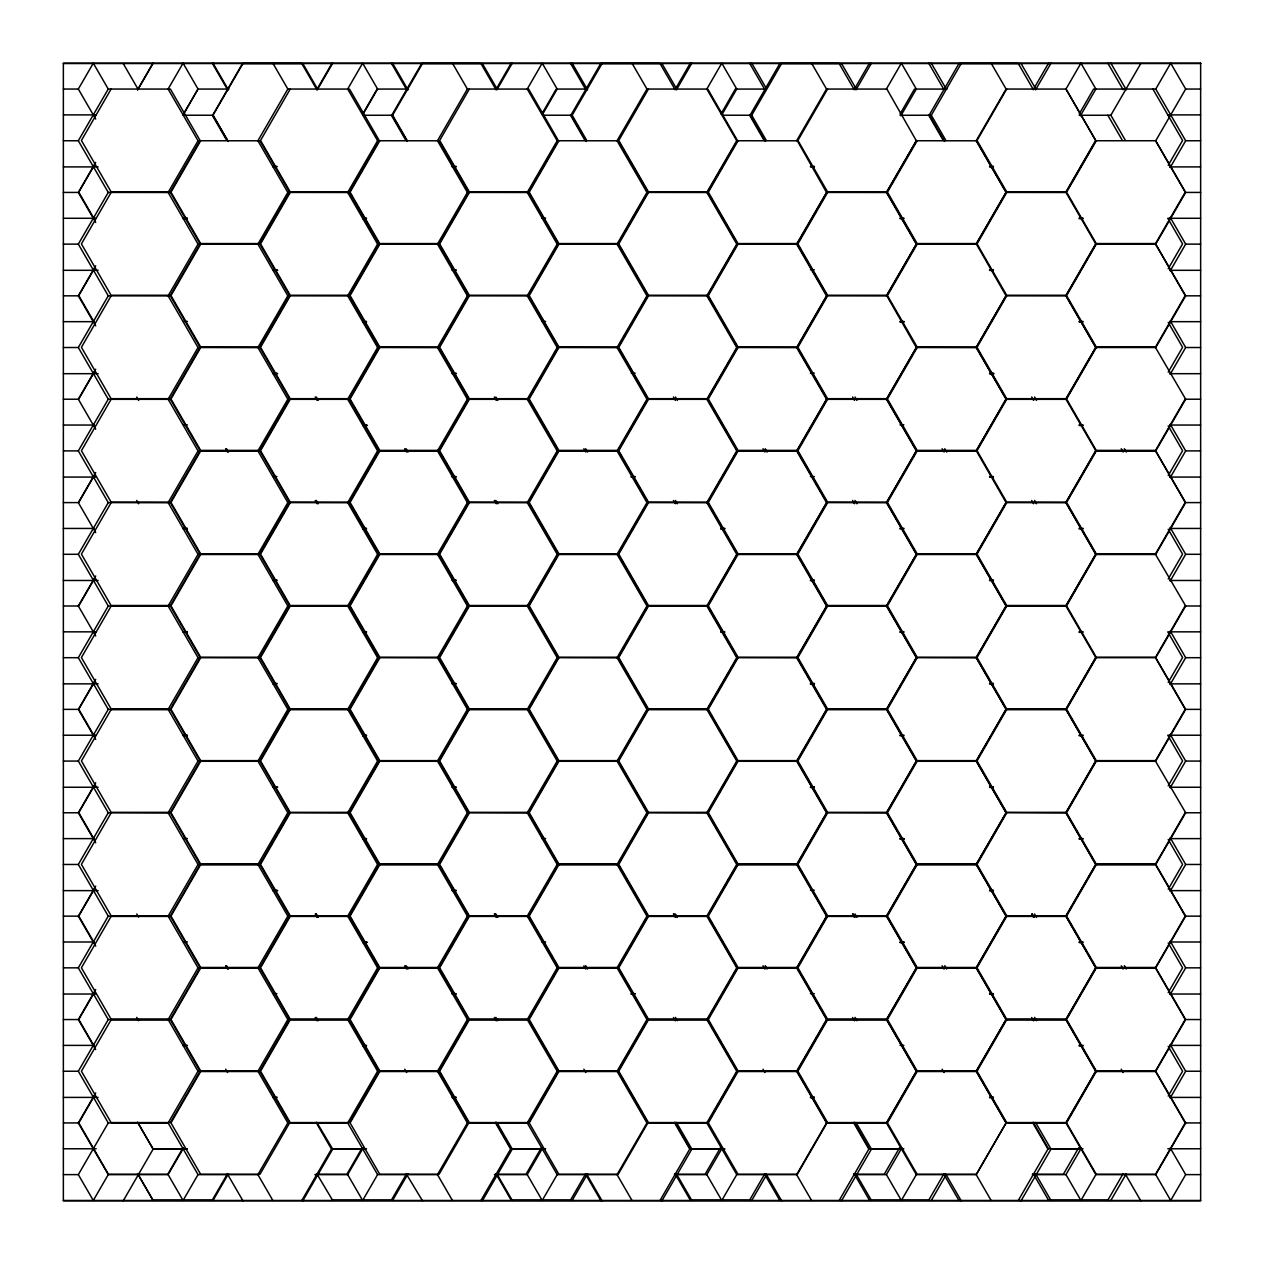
<?xml version="1.0" encoding="UTF-8"?>
<svg xmlns="http://www.w3.org/2000/svg" width="1264" height="1264" viewBox="0 0 1264 1264"><rect width="100%" height="100%" fill="white"/><g stroke="black" fill="none" stroke-linecap="round" stroke-linejoin="round"><path stroke-width="1.5" d="M111.09 89.08L81.417 140.462L111.09 191.844L170.403 191.844L200.075 140.462L170.403 89.08L108.262 89.049L93.299 63.2L78.321 89.049L63.358 89.049M137.618 89.744L152.928 63.232M95.037 164.004L78.763 192.175L95.037 220.347M111.09 192.507L81.417 243.889L111.09 295.255L170.403 295.255L200.075 243.889L170.403 192.507L108.262 192.428L78.321 140.746L63.358 140.746M95.037 267.415L78.763 295.586L95.037 323.758M183.628 113.95L197.99 89.08L228.942 89.049M111.09 295.918L81.417 347.3L111.09 398.681L170.403 398.681L200.075 347.3L170.403 295.918L108.262 295.823L78.321 244.126L63.358 244.126M200.644 140.794L170.972 192.175L200.644 243.557L259.973 243.557L289.63 192.175L259.973 140.794L198.037 140.746L168.112 89.049L183.075 63.2L198.037 89.049L183.564 114.06M78.763 398.997L95.037 370.826M290.199 89.08L260.542 140.462L290.199 191.844L349.528 191.844L379.2 140.462L349.528 89.08L287.829 89.049L272.866 63.2M316.727 89.744L332.037 63.232M78.763 502.424L95.037 474.237M111.09 502.74L81.417 554.122L111.09 605.503L170.403 605.503L200.075 554.122L170.403 502.74L108.262 502.598L78.321 450.9L63.358 450.9M200.644 347.632L170.972 398.997L200.644 450.379L259.973 450.379L289.63 398.997L259.973 347.632L198.037 347.521L168.112 295.823L198.037 244.126L257.903 244.126L287.829 295.823L349.528 295.918L379.2 347.3L349.528 398.681L290.199 398.681L260.542 347.3L290.199 295.918M290.199 192.507L260.542 243.889L290.199 295.255L349.528 295.255L379.2 243.889L349.528 192.507L287.829 192.428L257.903 140.746L287.829 89.049M78.763 605.835L95.037 577.664M362.752 113.95L377.114 89.08L408.509 89.049M379.769 140.794L350.096 192.175L379.769 243.557L439.098 243.557L468.754 192.175L439.098 140.794L377.604 140.746L347.679 89.049L362.642 63.2L377.604 89.049L363.131 114.06M95.037 681.075L78.763 709.246L95.037 737.418M469.323 89.08L439.667 140.462L469.323 191.844L528.652 191.844L558.309 140.462L528.652 89.08L467.396 89.049L452.433 63.2M495.851 89.744L511.162 63.232M95.037 784.486L78.763 812.657L95.037 840.844M111.09 812.989L81.417 864.371L111.09 915.752L170.403 915.752L200.075 864.371L170.403 812.989L108.262 812.768L78.321 761.07L63.358 761.07M200.644 657.865L170.972 709.246L200.644 760.628L259.973 760.628L289.63 709.246L259.973 657.865L198.037 657.691L168.112 605.993L108.262 605.993L78.321 554.296L63.358 554.296M290.199 502.74L260.542 554.122L290.199 605.503L349.528 605.503L379.2 554.122L349.528 502.74L287.829 502.598L257.903 450.9L198.037 450.9L168.112 502.598L198.037 554.296L257.903 554.296L287.829 502.598M379.769 347.632L350.096 398.997L379.769 450.379L439.098 450.379L468.754 398.997L439.098 347.632L377.604 347.521L347.679 295.823L377.604 244.126L437.47 244.126L467.396 295.823L528.652 295.918L558.309 347.3L528.652 398.681L469.323 398.681L439.667 347.3L469.323 295.918M469.323 192.507L439.667 243.889L469.323 295.255L528.652 295.255L558.309 243.889L528.652 192.507L467.396 192.428L437.47 140.746L467.396 89.049M95.037 887.897L78.763 916.084L95.037 944.255M541.877 113.95L556.223 89.08L587.112 89.049M558.878 140.794L529.221 192.175L558.878 243.557L618.207 243.557L647.879 192.175L618.207 140.794L557.187 140.746L527.246 89.049L542.209 63.2L557.187 89.049L542.698 114.06M95.037 991.324L78.763 1019.495L95.037 1047.666M648.448 89.08L618.775 140.462L648.448 191.844L707.777 191.844L737.433 140.462L707.777 89.08L646.963 89.049L632 63.2M674.976 89.744L690.286 63.232M95.037 1094.735L78.763 1122.906L108.435 1174.288L167.749 1174.288L183.059 1147.775M290.199 812.989L260.542 864.371L290.199 915.752L349.528 915.752L379.2 864.371L349.528 812.989L287.829 812.768L257.903 761.07L198.037 761.07L168.112 812.768L198.037 864.465L257.903 864.465L287.829 812.768M379.769 657.865L350.096 709.246L379.769 760.628L439.098 760.628L468.754 709.246L439.098 657.865L377.604 657.691L347.679 605.993L287.829 605.993L257.903 657.691L287.829 709.373L347.679 709.373L377.604 761.07L437.47 761.07L467.396 812.768L528.652 812.989L558.309 864.371L528.652 915.752L469.323 915.752L439.667 864.371L469.323 812.989M469.323 502.74L439.667 554.122L469.323 605.503L528.652 605.503L558.309 554.122L528.652 502.74L467.396 502.598L437.47 450.9L377.604 450.9L347.679 399.219L287.829 399.219L257.903 347.521L287.829 295.823M558.878 347.632L529.221 398.997L558.878 450.379L618.207 450.379L647.879 398.997L618.207 347.632L557.187 347.521L527.246 295.823L557.187 244.126L617.037 244.126L646.963 295.823L707.777 295.918L737.433 347.3L707.777 398.681L648.448 398.681L618.775 347.3L648.448 295.918M648.448 192.507L618.775 243.889L648.448 295.255L707.777 295.255L737.433 243.889L707.777 192.507L646.963 192.428L617.037 140.746L646.963 89.049M721.001 113.95L735.348 89.08L765.968 89.08M738.002 140.794L708.346 192.175L738.002 243.557L797.331 243.557L826.988 192.175M827.557 89.08L797.9 140.462L827.557 191.844L886.886 191.844L916.558 140.462M227.567 1173.624L212.257 1200.136L152.928 1200.136L137.618 1173.624M854.101 89.744L869.411 63.232M558.878 657.865L529.221 709.246L558.878 760.628L618.207 760.628L647.879 709.246L618.207 657.865L557.187 657.691L527.246 605.993L467.396 605.993L437.47 657.691L467.396 709.373L527.246 709.373L557.187 657.691M648.448 502.74L618.775 554.122L648.448 605.503L707.777 605.503L737.433 554.122L707.777 502.74L646.963 502.598L617.037 450.9L557.187 450.9L527.246 399.219L467.396 399.219L437.47 347.521L467.396 295.823M738.002 347.632L708.346 398.997L738.002 450.379L797.331 450.379L826.988 398.997L797.331 347.632L736.754 347.521L706.813 295.823L736.754 244.126L796.604 244.126L826.53 295.823L886.886 295.918L916.321 347.521L886.396 399.219L826.53 399.219L796.604 450.9L736.754 450.9L706.813 502.598L736.754 554.296L796.604 554.296L826.53 605.993L886.396 605.993L916.321 657.691L976.456 657.865L1006.112 709.246L976.456 760.628L917.127 760.628L887.454 709.246L917.127 657.865M827.557 192.507L797.9 243.889L827.557 295.255L886.886 295.255L916.558 243.889L886.886 192.507L826.53 192.428L796.604 244.126M900.11 113.95L914.472 89.08L947.005 89.08M301.812 1200.468L331.468 1149.087L316.158 1122.574M827.557 295.918L797.9 347.3L827.557 398.681L886.886 398.681L916.558 347.3M917.127 140.794L887.454 192.175L917.127 243.557L976.456 243.557L1006.112 192.175L976.456 140.794L916.321 140.746L886.396 192.428L916.321 244.126L976.171 244.126L1006.097 192.428L1066.01 192.507L1095.888 244.126L1155.738 244.126L1185.679 295.823L1200.642 295.823M362.183 1147.775L346.873 1174.288L316.253 1174.288M1006.681 89.08L977.025 140.462L1006.681 191.844L1066.01 191.844L1095.683 140.462L1066.01 89.08L1006.097 89.049L991.134 63.2M406.676 1173.624L391.366 1200.136L332.037 1200.136M1033.209 89.744L1048.52 63.232M648.448 812.989L618.775 864.371L648.448 915.752L707.777 915.752L737.433 864.371L707.777 812.989L646.963 812.768L617.037 761.07L557.187 761.07L527.246 709.373M738.002 657.865L708.346 709.246L738.002 760.628L797.331 760.628L826.988 709.246L797.331 657.865L736.754 657.691L706.813 605.993L646.963 605.993L617.037 657.691L646.963 709.373L706.813 709.373L736.754 761.07L796.604 761.07L826.53 812.768L886.886 812.989L916.558 864.371L886.886 915.752L827.557 915.752L797.9 864.371L827.557 812.989M827.557 502.74L797.9 554.122L827.557 605.503L886.886 605.503L916.558 554.122L886.886 502.74L826.53 502.598L796.604 450.9M917.127 347.632L887.454 398.997L917.127 450.379L976.456 450.379L1006.112 398.997L976.456 347.632L916.321 347.521M1006.681 192.507L977.025 243.889L1006.681 295.255L1066.01 295.255L1095.683 243.889M1079.235 113.95L1093.597 89.08L1155.738 89.049L1170.701 63.2L1185.679 89.049L1200.642 89.049M480.936 1200.468L510.593 1149.087L495.283 1122.574M1006.112 295.586L976.456 346.968L917.127 346.968L887.454 295.586L917.127 244.205L976.456 244.205L1006.097 295.823L976.171 347.521L1006.097 399.219L1065.963 399.219L1095.888 347.521L1155.738 347.521L1185.679 295.823M1006.681 295.918L977.025 347.3L1006.681 398.681L1066.01 398.681L1095.683 347.3L1066.01 295.918L1006.097 295.823M1096.251 140.794L1066.579 192.175L1096.251 243.557L1155.565 243.557L1185.237 192.175L1155.565 140.794M541.308 1147.775L525.998 1174.288L495.377 1174.288M585.801 1173.624L570.491 1200.136L511.162 1200.136L495.851 1173.624M1168.22 165.331L1182.583 140.462L1152.91 89.08M1006.112 502.424L976.456 553.806L917.127 553.806L887.454 502.424L917.127 451.043L976.456 451.043L1006.097 502.598L1066.01 502.74L1095.683 554.122L1066.01 605.503L1006.681 605.503L977.025 554.122L1006.681 502.74M1096.251 347.632L1066.579 398.997L1096.251 450.379L1155.565 450.379L1185.237 398.997M1168.22 268.742L1182.583 243.889L1168.22 219.02M660.045 1200.468L689.717 1149.087L674.407 1122.574M886.396 605.993L916.321 554.296L976.171 554.296L1006.097 605.993L976.456 657.217L917.127 657.217L887.454 605.835L917.127 554.454L976.456 554.454L1006.112 605.835L1065.963 605.993L1095.888 554.296L1155.738 554.296L1185.679 502.598L1200.642 502.598M1095.683 450.711L1066.01 502.092L1006.681 502.092L977.025 450.711L1006.681 399.329L1066.01 399.329L1095.888 450.9L1155.738 450.9L1185.679 399.219L1200.642 399.219M720.433 1147.775L705.122 1174.288L674.502 1174.288M1168.22 372.153L1182.583 347.3L1168.22 322.431M764.925 1173.624L749.615 1200.136L690.286 1200.136L674.976 1173.624M1168.22 475.58L1182.583 450.711L1168.22 425.857M796.604 761.07L826.53 709.373L886.396 709.373L916.321 761.07L976.171 761.07L1006.097 812.768L976.456 864.039L917.127 864.039L887.454 812.657L917.127 761.291L976.456 761.291L1006.112 812.657L1066.01 812.989L1095.683 864.371L1066.01 915.752L1006.681 915.752L977.025 864.371L1006.681 812.989M1095.683 657.549L1066.01 708.914L1006.681 708.914L977.025 657.549L1006.681 606.167L1066.01 606.167L1095.888 657.691L1155.738 657.691L1185.679 709.373L1200.642 709.373M1096.251 657.865L1066.579 709.246L1096.251 760.628L1155.565 760.628L1185.237 709.246L1155.565 657.865M1168.22 578.991L1182.583 554.122L1168.22 529.268M839.17 1200.468L868.842 1149.087L853.532 1122.574M1185.237 605.835L1155.565 657.217L1096.251 657.217L1066.579 605.835L1096.251 554.454L1155.565 554.454L1185.679 605.993L1200.642 605.993M899.541 1147.775L884.231 1174.288L853.611 1174.288M1168.22 682.402L1182.583 657.549L1168.22 632.679M63.358 1071.24L78.321 1071.24L108.262 1122.938L168.112 1122.938L198.037 1071.24L257.903 1071.24L287.829 1019.542L347.679 1019.542L377.604 1071.24L437.47 1071.24L467.396 1019.542L527.246 1019.542L557.187 1071.24L617.037 1071.24L646.963 1019.542L706.813 1019.542L736.754 967.845L796.604 967.845L826.53 916.147L886.396 916.147L916.321 967.845L976.171 967.845L1006.097 1019.542L976.456 1070.877L917.127 1070.877L887.454 1019.495L917.127 968.113L976.456 968.113L1006.112 1019.495L1065.963 1019.542L1095.888 967.845L1155.738 967.845L1185.679 916.147L1200.642 916.147M944.05 1173.624L928.74 1200.136L869.411 1200.136L854.101 1173.624M1168.22 785.813L1182.583 760.96L1168.22 736.09M437.47 1071.24L467.396 1122.938L527.246 1122.938L557.187 1174.619L617.037 1174.619L646.963 1122.938L706.813 1122.938L736.754 1174.619L796.604 1174.619L826.53 1122.938L886.396 1122.938L916.321 1071.24L976.171 1071.24L1006.097 1122.938L976.456 1174.288L917.127 1174.288L887.454 1122.906L917.127 1071.524L976.456 1071.524L1006.112 1122.906L1065.963 1122.938L1095.888 1071.24L1155.738 1071.24L1185.679 1122.938L1200.642 1122.938M1185.237 812.657L1155.565 864.039L1096.251 864.039L1066.579 812.657L1096.251 761.291L1155.565 761.291L1185.679 812.768L1200.642 812.768M1168.22 889.24L1182.583 864.371L1168.22 839.517M1018.294 1200.468L1047.951 1149.087L1032.641 1122.574M1078.666 1147.775L1063.356 1174.288L1032.735 1174.288M1168.22 992.651L1182.583 967.782L1168.22 942.928M1123.159 1173.624L1107.849 1200.136L1048.52 1200.136L1033.209 1173.624M1168.22 1096.062L1182.583 1071.208L1168.22 1046.339M78.321 140.746L108.262 89.049M63.358 192.428L78.321 192.428L95.701 162.424M137.697 89.886L153.149 63.2M78.321 244.126L108.262 192.428M63.358 295.823L78.321 295.823L95.701 265.803M63.358 347.521L78.321 347.521L108.262 295.823M198.037 140.746L168.112 192.428L198.037 244.126M183.075 115.229L213 115.229L242.941 63.532M63.358 399.219L78.321 399.219L95.701 369.199M78.321 450.9L108.262 399.219L168.112 399.219L198.037 347.521M63.358 502.598L78.321 502.598L95.701 472.578M317.264 89.886L332.716 63.2M78.321 554.296L108.262 502.598M257.903 244.126L287.829 192.428M63.358 605.993L78.321 605.993L95.701 575.973M63.358 657.691L78.321 657.691L108.262 605.993M377.604 140.746L347.679 192.428L377.604 244.126M362.673 115.277L392.567 115.229L422.508 63.532M63.358 709.373L78.321 709.373L95.701 679.368M78.321 761.07L108.262 709.373L168.112 709.373L198.037 657.691M168.112 605.993L198.037 554.296M257.903 450.9L287.829 399.219M63.358 812.768L78.321 812.768L95.701 782.748M496.847 89.886L512.283 63.2M63.358 864.465L78.321 864.465L108.262 812.768M347.679 399.219L377.604 347.521M437.47 244.126L467.396 192.428M63.358 916.147L78.321 916.147L95.701 886.143M63.358 967.845L78.321 967.845L108.262 916.147L168.112 916.147L198.037 967.845L257.903 967.845L287.829 916.147L347.679 916.147L377.604 864.465L437.47 864.465L467.396 812.768M377.604 450.9L347.679 502.598L377.604 554.296L437.47 554.296L467.396 502.598M557.187 140.746L527.246 192.428L557.187 244.126M543.188 115.229L572.15 115.229L602.075 63.532M63.358 1019.542L78.321 1019.542L95.701 989.522M78.321 1071.24L108.262 1019.542L168.112 1019.542L198.037 1071.24M168.112 916.147L198.037 864.465M257.903 761.07L287.829 709.373M347.679 605.993L377.604 554.296M437.47 450.9L467.396 399.219M63.358 1122.938L78.321 1122.938L95.701 1092.918M676.414 89.886L691.85 63.2M63.358 1174.619L78.321 1174.619L108.262 1122.938M168.112 1019.542L198.037 967.845M347.679 709.373L377.604 657.691M527.246 399.219L557.187 347.521M617.037 244.126L646.963 192.428M183.564 1147.949L168.112 1174.619L108.262 1174.619L93.299 1200.468L78.321 1174.619M722.265 114.06L736.754 89.049L721.791 63.2L706.813 89.049L736.754 140.746L797.331 140.794L826.53 192.428M123.224 1200.8L153.149 1149.102L186.819 1149.102M377.604 761.07L347.679 812.768L377.604 864.465M557.187 450.9L527.246 502.598L557.187 554.296L617.037 554.296L646.963 502.598M646.963 295.823L617.037 347.521L646.963 399.219L706.813 399.219L736.754 347.521M736.754 140.746L706.813 192.428L736.754 244.126M722.755 115.229L751.717 115.229L781.642 63.532M377.604 1071.24L347.679 1122.938L287.829 1122.938L257.903 1174.619L198.037 1174.619L183.075 1200.468L168.112 1174.619M437.47 761.07L467.396 709.373M527.246 605.993L557.187 554.296M617.037 450.9L646.963 399.219M796.604 140.746L826.53 89.049L886.886 89.08L916.321 140.746M213 1200.468L228.452 1173.798M855.981 89.886L871.433 63.2M347.679 1019.542L377.604 967.845L437.47 967.845L467.396 916.147L527.246 916.147L557.187 864.465L617.037 864.465L646.963 812.768M886.396 89.049L901.358 63.2L916.321 89.049L900.869 115.735M302.791 1200.8L332.716 1149.102L365.549 1149.102M557.187 761.07L527.246 812.768L557.187 864.465M826.53 295.823L796.604 347.521L826.53 399.219M900.031 115.277L931.284 115.229L961.209 63.532M314.862 1174.619L347.679 1174.619L363.131 1147.949M467.396 1122.938L437.47 1174.619L377.604 1174.619L362.642 1200.468L347.679 1174.619M617.037 761.07L646.963 709.373M706.813 605.993L736.754 554.296M886.396 295.823L916.321 244.126M1006.097 89.049L976.171 140.746L1006.097 192.428M392.567 1200.468L408.019 1173.798M1035.548 89.886L1051 63.2M527.246 1019.542L557.187 967.845L617.037 967.845L646.963 916.147L706.813 916.147L736.754 864.465L796.604 864.465L826.53 812.768M706.813 709.373L736.754 657.691M796.604 554.296L826.53 502.598M1080.436 115.735L1095.888 89.049L1080.925 63.2L1065.963 89.049L1095.888 140.746L1155.738 140.746L1185.679 89.049M527.246 1122.938L557.187 1071.24M736.754 761.07L706.813 812.768L736.754 864.465M826.53 605.993L796.604 657.691L826.53 709.373M1006.097 399.219L976.171 450.9L916.321 450.9L886.396 502.598L916.321 554.296M1065.963 192.428L1095.888 140.746M482.358 1200.8L512.283 1149.102L545.116 1149.102M1079.14 115.277L1110.851 115.229L1140.776 63.532M494.429 1174.619L527.246 1174.619L542.698 1147.949M557.187 1174.619L542.209 1200.468L527.246 1174.619M1095.888 244.126L1065.963 295.823L1095.888 347.521M572.15 1200.468L587.586 1173.798M1170.227 167.417L1185.679 140.746L1200.642 140.746M886.396 709.373L916.321 657.691M976.171 554.296L1006.097 502.598M1155.738 244.126L1185.679 192.428L1200.642 192.428M1170.227 270.812L1185.679 244.126L1200.642 244.126M706.813 1122.938L736.754 1071.24L796.604 1071.24L826.53 1122.938M916.321 761.07L886.396 812.768L916.321 864.465L976.171 864.465L1006.097 812.768M1006.097 605.993L976.171 657.691L1006.097 709.373L1065.963 709.373L1095.888 761.07L1155.738 761.07L1185.679 709.373M1095.888 450.9L1065.963 502.598L1095.888 554.296M661.925 1200.8L691.85 1149.102L724.683 1149.102M676.888 1174.619L706.813 1174.619L722.265 1147.949M1170.227 374.191L1185.679 347.521L1200.642 347.521M736.754 1174.619L721.791 1200.468L706.813 1174.619M796.604 1071.24L826.53 1019.542L886.396 1019.542L916.321 1071.24M886.396 916.147L916.321 864.465M976.171 761.07L1006.097 709.373M751.717 1200.468L766.189 1175.457M1170.227 477.587L1185.679 450.9L1200.642 450.9M886.396 1019.542L916.321 967.845M1065.963 709.373L1095.888 657.691M1170.227 580.982L1185.679 554.296L1200.642 554.296M976.171 967.845L1006.097 916.147L1065.963 916.147L1095.888 864.465L1155.738 864.465L1185.679 916.147M1095.888 761.07L1065.963 812.768L1095.888 864.465M1155.738 657.691L1185.679 605.993M841.492 1200.8L871.433 1149.102L902.322 1149.102M853.563 1174.619L886.396 1174.619L901.832 1147.949M1170.227 684.361L1185.679 657.691L1200.642 657.691M1006.097 1122.938L976.171 1174.619L916.321 1174.619L901.358 1200.468L886.396 1174.619M976.171 1071.24L1006.097 1019.542M931.284 1200.468L945.756 1175.457M1170.227 787.756L1185.679 761.07L1200.642 761.07M1155.738 864.465L1185.679 812.768M1170.227 891.136L1185.679 864.465L1200.642 864.465M1021.059 1200.8L1051 1149.102L1080.925 1149.102M1032.293 1174.619L1065.963 1174.619L1081.399 1147.949M1170.227 994.531L1185.679 967.845L1200.642 967.845M1185.679 1122.938L1155.738 1174.619L1095.888 1174.619L1080.925 1200.468L1065.963 1174.619M1155.738 1071.24L1185.679 1019.542L1200.642 1019.542M1110.851 1200.468L1126.303 1173.798M1170.227 1097.91L1185.679 1071.24L1200.642 1071.24M1200.642 1174.619L1185.679 1174.619L1170.701 1200.468L1155.738 1174.619M63.358 63.532L1200.642 63.532M63.358 114.898L96.19 114.898M1167.81 114.898L1200.642 114.898M273.103 166.327L276.927 166.327M452.228 166.327L456.051 166.327M810.461 166.327L814.3 166.327M989.586 166.327L993.409 166.327M63.358 166.911L98.118 166.911M273.103 166.974L276.927 166.974M452.228 166.974L456.051 166.974M810.461 166.974L814.458 166.911M989.586 166.974L993.409 166.974M1169.737 166.911L1200.642 166.911M183.549 218.024L187.372 218.024M362.673 218.024L366.497 218.024M541.782 218.024L545.606 218.024M900.031 218.024L903.855 218.024M1079.14 218.024L1082.979 218.024M63.358 218.277L96.19 218.277M1167.81 218.277L1200.642 218.277M183.075 218.609L186.819 218.609M183.549 218.688L187.372 218.688M362.673 218.688L366.497 218.688M900.031 218.688L903.855 218.688M1079.14 218.688L1082.979 218.688M273.103 269.738L276.927 269.738M452.228 269.738L456.051 269.738M810.461 269.738L814.3 269.738M989.586 269.738L993.409 269.738M63.358 270.306L98.118 270.306M273.103 270.385L277.685 270.306M452.228 270.385L456.051 270.385M989.586 270.385L993.409 270.385M1169.737 270.306L1200.642 270.306M183.549 321.435L187.372 321.435M362.673 321.435L366.497 321.435M541.782 321.435L545.606 321.435M900.031 321.435L903.855 321.435M1079.14 321.435L1082.979 321.435M63.358 321.672L94.263 321.672M1169.737 321.672L1200.642 321.672M362.673 322.099L366.497 322.099M900.031 322.099L904.25 322.004M1079.14 322.099L1082.979 322.099M273.103 373.149L276.927 373.149M452.228 373.149L456.051 373.149M631.352 373.149L635.176 373.149M810.461 373.149L814.3 373.149M989.586 373.149L993.409 373.149M63.358 373.686L98.118 373.686M273.83 373.686L277.685 373.686M990.17 373.686L994.041 373.686M1169.737 373.686L1200.642 373.686M273.103 373.812L276.927 373.812M452.228 373.812L456.051 373.812M989.586 373.812L993.409 373.812M63.358 425.052L94.263 425.052M183.549 424.862L187.372 424.862M362.673 424.862L366.497 424.862M900.031 424.862L903.855 424.862M1079.14 424.862L1082.979 424.862M1169.737 425.052L1200.642 425.052M362.673 425.51L367.476 425.383M1079.14 425.51L1082.979 425.51M273.103 476.56L276.927 476.56M452.228 476.56L456.051 476.56M631.352 476.56L635.176 476.56M810.461 476.56L814.3 476.56M989.586 476.56L993.409 476.56M63.358 477.081L96.19 477.081M452.228 477.223L456.051 477.223M631.036 477.081L634.891 477.081M989.586 477.223L993.409 477.223M1169.737 477.081L1200.642 477.081M183.549 528.273L187.372 528.273M362.673 528.273L366.497 528.273M720.907 528.273L724.73 528.273M900.031 528.273L903.855 528.273M1079.14 528.273L1082.979 528.273M63.358 528.447L94.263 528.447M1169.737 528.447L1200.642 528.447M183.075 528.779L186.819 528.779M720.812 528.779L724.683 528.779M183.549 528.937L187.372 528.937M362.673 528.937L366.497 528.937M720.907 528.937L724.73 528.937M900.031 528.937L903.855 528.937M1079.14 528.937L1082.979 528.937M273.103 579.986L276.927 579.986M452.228 579.986L456.051 579.986M810.461 579.986L814.3 579.986M989.586 579.986L993.409 579.986M63.358 580.476L98.118 580.476M1169.737 580.476L1200.642 580.476M273.103 580.634L276.927 580.634M452.228 580.634L456.051 580.634M810.461 580.634L814.3 580.634M989.586 580.634L993.409 580.634M183.549 631.684L187.372 631.684M362.673 631.684L366.497 631.684M720.907 631.684L724.73 631.684M900.031 631.684L903.855 631.684M1079.14 631.684L1082.979 631.684M63.358 631.842L96.19 631.842M1167.81 631.842L1200.642 631.842M183.075 632.158L187.372 632.348M362.673 632.348L366.497 632.348M720.812 632.158L724.73 632.348M900.031 632.348L903.855 632.348M1079.14 632.348L1082.979 632.348M273.103 683.397L276.927 683.397M452.228 683.397L456.051 683.397M810.461 683.397L814.3 683.397M989.586 683.397L993.409 683.397M63.358 683.856L98.118 683.856M810.603 683.856L814.458 683.856M1169.737 683.856L1200.642 683.856M273.103 684.045L276.927 684.045M452.228 684.045L456.051 684.045M810.461 684.045L814.3 684.045M989.586 684.045L993.409 684.045M63.358 735.221L96.19 735.221M183.549 735.111L187.372 735.111M362.673 735.111L366.497 735.111M900.031 735.111L903.855 735.111M1079.14 735.111L1082.979 735.111M1167.81 735.221L1200.642 735.221M183.075 735.553L186.819 735.553M183.549 735.759L187.372 735.759M362.673 735.759L366.497 735.759M900.031 735.759L903.855 735.759M1079.14 735.759L1082.979 735.759M273.103 786.808L276.927 786.808M452.228 786.808L456.051 786.808M810.461 786.808L814.3 786.808M989.586 786.808L993.409 786.808M63.358 787.251L98.118 787.251M273.83 787.251L277.685 787.251M810.603 787.251L814.458 787.251M1169.737 787.251L1200.642 787.251M273.103 787.472L276.927 787.472M452.228 787.472L456.051 787.472M810.461 787.472L814.3 787.472M989.586 787.472L993.409 787.472M183.549 838.522L187.372 838.522M362.673 838.522L366.497 838.522M541.782 838.522L545.606 838.522M900.031 838.522L903.855 838.522M1079.14 838.522L1082.979 838.522M63.358 838.617L94.263 838.617M1169.737 838.617L1200.642 838.617M900.395 838.948L904.25 838.948M362.673 839.17L366.497 839.17M900.031 839.17L903.855 839.17M1079.14 839.17L1082.979 839.17M273.103 890.219L276.927 890.219M452.228 890.219L456.051 890.219M810.461 890.219L814.3 890.219M989.586 890.219L993.409 890.219M63.358 890.63L98.118 890.63M273.83 890.63L277.685 890.63M1169.737 890.63L1200.642 890.63M273.103 890.883L276.927 890.883M452.228 890.883L456.051 890.883M989.586 890.883L993.409 890.883M63.358 941.996L94.263 941.996M183.549 941.933L187.372 941.933M362.673 941.933L366.497 941.933M541.782 941.933L545.606 941.933M900.031 941.933L903.855 941.933M1079.14 941.933L1082.979 941.933M1169.737 941.996L1200.642 941.996M363.605 942.328L367.476 942.328M900.395 942.328L904.25 942.328M362.673 942.596L366.497 942.596M900.031 942.596L903.855 942.596M1079.14 942.596L1082.979 942.596M273.103 993.646L276.927 993.646M452.228 993.646L456.051 993.646M631.352 993.646L635.176 993.646M810.461 993.646L814.3 993.646M989.586 993.646L993.409 993.646M63.358 994.025L96.19 994.025M631.036 994.025L634.891 994.025M1169.737 994.025L1200.642 994.025M452.228 994.294L456.051 994.294M989.586 994.294L993.409 994.294M63.358 1045.391L94.263 1045.391M183.549 1045.344L187.372 1045.344M362.673 1045.344L366.497 1045.344M900.031 1045.344L903.855 1045.344M1079.14 1045.344L1082.979 1045.344M1169.737 1045.391L1200.642 1045.391M183.075 1045.723L186.819 1045.723M362.673 1046.007L366.497 1046.007M1079.14 1046.007L1082.979 1046.007M273.103 1097.057L276.927 1097.057M452.228 1097.057L456.051 1097.057M810.461 1097.057L814.3 1097.057M989.586 1097.057L993.409 1097.057M63.358 1097.405L98.118 1097.405M1169.737 1097.405L1200.642 1097.405M273.103 1097.721L276.927 1097.721M452.228 1097.721L456.051 1097.721M810.461 1097.721L814.3 1097.721M989.586 1097.721L993.409 1097.721M63.358 1148.771L96.19 1148.771M187.372 1148.771L152.928 1148.771L137.618 1122.242M332.037 1148.771L366.497 1148.771M545.606 1148.771L511.162 1148.771L495.851 1122.242M724.73 1148.771L690.286 1148.771L674.976 1122.242M903.855 1148.771L869.411 1148.771L854.101 1122.242M1082.979 1148.771L1048.52 1148.771L1033.209 1122.242M1167.81 1148.771L1200.642 1148.771M63.358 1200.468L1200.642 1200.468M1155.738 89.049L1185.679 140.746M1110.851 63.2L1126.303 89.886M1155.738 140.746L1185.679 192.428M1107.849 63.232L1123.159 89.744M1110.851 115.229L1125.339 140.241M1170.227 217.455L1185.679 244.126M1107.849 115.277L1122.211 140.13M1170.227 320.835L1185.679 347.521M1021.059 63.532L1035.548 88.543M1032.641 88.417L1018.294 63.563L958.965 63.563L929.309 114.945L944.619 141.457M1155.565 347.632L1185.679 399.219M1170.227 424.23L1185.679 450.9M931.284 63.2L945.756 88.211M1155.738 450.9L1185.679 502.598M928.74 63.232L944.05 89.744M931.284 115.229L945.756 140.241M1124.36 448.736L1126.303 452.07M1170.227 527.609L1185.679 554.296M928.74 115.277L943.086 140.13M1121.247 448.72L1123.159 452.038M1170.227 631.005L1185.679 657.691M841.492 63.532L855.981 88.543M1034.584 397.038L1036.512 400.372M853.532 88.417L839.17 63.563L779.841 63.563L750.184 114.945L765.494 141.457M1031.693 397.007L1033.604 400.325M811.567 63.2L826.53 89.049M1170.227 734.384L1185.679 761.07M1034.584 500.433L1036.512 503.767M1031.693 500.433L1033.604 503.736M751.717 63.2L766.189 88.211M749.615 63.232L764.925 89.744M751.717 115.229L766.189 140.241M944.793 448.736L946.736 452.07M1170.227 837.779L1185.679 864.465M749.615 115.277L763.962 140.13M942.122 448.72L944.05 452.038M886.396 399.219L916.321 450.9M661.925 63.532L676.414 88.543M855.017 397.038L856.945 400.372M1170.227 941.174L1185.679 967.845M674.407 88.417L660.045 63.563L600.732 63.563L571.059 114.945L586.37 141.457M852.568 397.007L854.48 400.325M1155.738 967.845L1185.679 1019.542M1170.227 1044.554L1185.679 1071.24M855.017 500.433L856.945 503.767M1124.36 965.68L1126.303 969.014M852.568 500.433L854.48 503.736M1121.247 965.791L1123.159 969.109M572.15 63.2L587.586 89.886M1065.963 916.147L1095.888 967.845M570.491 63.232L585.801 89.744M1170.227 1147.949L1185.679 1174.619M572.15 115.229L586.622 140.241M765.226 448.736L767.153 452.07M1034.584 913.983L1036.512 917.316M1032.261 913.761L1034.173 917.079M570.491 115.277L584.853 140.13M763.014 448.72L764.925 452.038M1031.693 914.093L1033.604 917.395M1121.247 1069.202L1123.159 1072.52M706.813 399.219L736.754 450.9M976.171 864.465L1006.097 916.147M1065.963 1019.542L1095.888 1071.24M482.358 63.532L496.847 88.543M675.45 397.038L677.378 400.372M1034.584 1017.362L1036.512 1020.712M1125.339 1174.114L1140.776 1200.8M495.283 88.417L480.936 63.563L421.607 63.563L391.935 114.945L407.245 141.457M673.443 397.007L675.355 400.325M1031.693 1017.504L1033.604 1020.822M1065.963 1122.938L1095.888 1174.619M675.45 500.433L677.378 503.767M944.793 965.68L946.736 969.014M1035.548 1122.432L1051 1149.102M673.443 500.433L675.355 503.736M942.122 965.791L944.05 969.109M392.567 63.2L408.019 89.886M1035.548 1173.798L1051 1200.468M391.366 63.232L406.676 89.744M392.567 115.229L407.055 140.241M585.659 448.736L587.586 452.07M855.017 913.983L856.945 917.316M853.137 913.761L855.049 917.079M391.366 115.277L405.728 140.13M583.889 448.72L585.801 452.038M852.568 914.093L854.48 917.395M942.122 1069.202L944.05 1072.52M617.037 554.296L646.963 605.993M796.604 864.465L826.53 916.147M976.171 1174.619L991.134 1200.468M302.791 63.532L317.264 88.543M495.867 397.038L497.811 400.372M855.017 1017.362L856.945 1020.712M945.756 1174.114L961.209 1200.8M943.655 1173.956L958.965 1200.468M316.158 88.417L301.812 63.563L242.483 63.563L212.826 114.945L228.136 141.457M494.335 397.007L496.246 400.325M852.568 1017.504L854.48 1020.822M796.604 967.845L826.53 1019.542M886.396 1122.938L916.321 1174.619M495.867 500.433L497.811 503.767M765.226 965.68L767.153 969.014M855.981 1122.432L871.433 1149.102M494.335 500.433L496.246 503.736M763.014 965.791L764.925 969.109M213 63.2L228.452 89.886M706.813 916.147L736.754 967.845M855.981 1173.798L871.433 1200.468M212.257 63.232L227.567 89.744M213 115.229L227.488 140.241M406.092 448.736L408.019 452.07M675.45 913.983L677.378 917.316M674.012 913.761L675.924 917.079M212.257 115.277L226.604 140.13M404.764 448.72L406.676 452.038M673.443 914.093L675.355 917.395M763.014 1069.202L764.925 1072.52M437.47 554.296L467.396 605.993M617.037 864.465L646.963 916.147M706.813 1019.542L736.754 1071.24M796.604 1174.619L811.567 1200.468M123.224 63.532L137.697 88.543M316.3 397.038L318.244 400.372M675.45 1017.362L677.378 1020.712M766.189 1174.114L781.642 1200.8M764.53 1173.956L779.841 1200.468M315.21 397.007L317.122 400.325M673.443 1017.504L675.355 1020.822M617.037 967.845L646.963 1019.542M78.321 89.049L95.701 119.069M316.3 500.433L318.244 503.767M585.659 965.68L587.586 969.014M676.414 1122.432L691.85 1149.102M315.21 500.433L317.122 503.736M583.889 965.791L585.801 969.109M527.246 916.147L557.187 967.845M617.037 1071.24L646.963 1122.938M676.414 1173.798L691.85 1200.468M78.321 192.428L95.701 222.448M226.525 448.736L228.452 452.07M495.867 913.983L497.811 917.316M494.903 913.761L496.815 917.079M225.656 448.72L227.567 452.038M494.335 914.093L496.246 917.395M583.889 1069.202L585.801 1072.52M168.112 399.219L198.037 450.9M257.903 554.296L287.829 605.993M437.47 864.465L467.396 916.147M617.037 1174.619L632 1200.468M78.321 295.823L95.701 325.843M136.733 397.038L138.661 400.372M495.867 1017.362L497.811 1020.712M586.622 1174.114L602.075 1200.8M585.422 1173.956L600.732 1200.468M494.335 1017.504L496.246 1020.822M78.321 347.521L108.262 399.219M437.47 967.845L467.396 1019.542M78.321 399.219L95.701 429.223M136.733 500.433L138.661 503.767M406.092 965.68L408.019 969.014M496.847 1122.432L512.283 1149.102M404.764 965.791L406.676 969.109M347.679 916.147L377.604 967.845M496.847 1173.798L512.283 1200.468M78.321 502.598L95.701 532.618M316.3 913.983L318.244 917.316M315.779 913.761L317.691 917.079M315.21 914.093L317.122 917.395M404.764 1069.202L406.676 1072.52M168.112 709.373L198.037 761.07M257.903 864.465L287.829 916.147M437.47 1174.619L452.433 1200.468M78.321 605.993L95.701 635.997M316.3 1017.362L318.244 1020.712M406.297 1173.956L422.508 1200.8M315.21 1017.504L317.122 1020.822M78.321 657.691L108.262 709.373M257.903 967.845L287.829 1019.542M347.679 1122.938L377.604 1174.619M78.321 709.373L95.701 739.393M226.525 965.68L228.452 969.014M316.727 1122.242L332.716 1149.102M225.656 965.791L227.567 969.109M257.903 1071.24L287.829 1122.938M316.727 1173.624L332.716 1200.468M78.321 812.768L95.701 842.788M136.733 913.983L138.566 917.079M225.656 1069.202L227.567 1072.52M78.321 864.465L108.262 916.147M257.903 1174.619L272.866 1200.468M78.321 916.147L95.701 946.167M136.733 1017.362L138.661 1020.712M227.488 1174.114L242.941 1200.8M78.321 967.845L108.262 1019.542M168.112 1122.938L198.037 1174.619M78.321 1019.542L95.701 1049.562M137.697 1122.432L153.149 1149.102M137.697 1173.798L153.149 1200.468M78.321 1122.938L108.262 1174.619M111.09 399.329L81.417 450.711L111.09 502.092L170.403 502.092L200.075 450.711L170.403 399.329L111.09 399.329M200.644 244.205L170.972 295.586L200.644 346.968L259.973 346.968L289.63 295.586L259.973 244.205L200.644 244.205M111.09 606.167L81.417 657.549L111.09 708.914L170.403 708.914L200.075 657.549L170.403 606.167L111.09 606.167M200.644 451.043L170.972 502.424L200.644 553.806L259.973 553.806L289.63 502.424L259.973 451.043L200.644 451.043M111.09 709.578L81.417 760.96L111.09 812.341L170.403 812.341L200.075 760.96L170.403 709.578L111.09 709.578M200.644 554.454L170.972 605.835L200.644 657.217L259.973 657.217L289.63 605.835L259.973 554.454L200.644 554.454M290.199 399.329L260.542 450.711L290.199 502.092L349.528 502.092L379.2 450.711L349.528 399.329L290.199 399.329M379.769 244.205L350.096 295.586L379.769 346.968L439.098 346.968L468.754 295.586L439.098 244.205L379.769 244.205M111.09 916.416L81.417 967.782L111.09 1019.163L170.403 1019.163L200.075 967.782L170.403 916.416L111.09 916.416M200.644 761.291L170.972 812.657L200.644 864.039L259.973 864.039L289.63 812.657L259.973 761.291L200.644 761.291M290.199 606.167L260.542 657.549L290.199 708.914L349.528 708.914L379.2 657.549L349.528 606.167L290.199 606.167M379.769 451.043L350.096 502.424L379.769 553.806L439.098 553.806L468.754 502.424L439.098 451.043L379.769 451.043M111.09 1019.827L81.417 1071.208L111.09 1122.574L170.403 1122.574L200.075 1071.208L170.403 1019.827L111.09 1019.827M200.644 864.702L170.972 916.084L200.644 967.466L259.973 967.466L289.63 916.084L259.973 864.702L200.644 864.702M290.199 709.578L260.542 760.96L290.199 812.341L349.528 812.341L379.2 760.96L349.528 709.578L290.199 709.578M379.769 554.454L350.096 605.835L379.769 657.217L439.098 657.217L468.754 605.835L439.098 554.454L379.769 554.454M469.323 399.329L439.667 450.711L469.323 502.092L528.652 502.092L558.309 450.711L528.652 399.329L469.323 399.329M558.878 244.205L529.221 295.586L558.878 346.968L618.207 346.968L647.879 295.586L618.207 244.205L558.878 244.205M200.644 968.113L170.972 1019.495L200.644 1070.877L259.973 1070.877L289.63 1019.495L259.973 968.113L200.644 968.113M200.644 1071.524L170.972 1122.906L200.644 1174.288L259.973 1174.288L289.63 1122.906L259.973 1071.524L200.644 1071.524M290.199 916.416L260.542 967.782L290.199 1019.163L349.528 1019.163L379.2 967.782L349.528 916.416L290.199 916.416M379.769 761.291L350.096 812.657L379.769 864.039L439.098 864.039L468.754 812.657L439.098 761.291L379.769 761.291M469.323 606.167L439.667 657.549L469.323 708.914L528.652 708.914L558.309 657.549L528.652 606.167L469.323 606.167M558.878 451.043L529.221 502.424L558.878 553.806L618.207 553.806L647.879 502.424L618.207 451.043L558.878 451.043M290.199 1019.827L260.542 1071.208L290.199 1122.574L349.528 1122.574L379.2 1071.208L349.528 1019.827L290.199 1019.827M379.769 864.702L350.096 916.084L379.769 967.466L439.098 967.466L468.754 916.084L439.098 864.702L379.769 864.702M469.323 709.578L439.667 760.96L469.323 812.341L528.652 812.341L558.309 760.96L528.652 709.578L469.323 709.578M558.878 554.454L529.221 605.835L558.878 657.217L618.207 657.217L647.879 605.835L618.207 554.454L558.878 554.454M648.448 399.329L618.775 450.711L648.448 502.092L707.777 502.092L737.433 450.711L707.777 399.329L648.448 399.329M738.002 244.205L708.346 295.586L738.002 346.968L797.331 346.968L826.988 295.586L797.331 244.205L738.002 244.205M379.769 968.113L350.096 1019.495L379.769 1070.877L439.098 1070.877L468.754 1019.495L439.098 968.113L379.769 968.113M379.769 1071.524L350.096 1122.906L379.769 1174.288L439.098 1174.288L468.754 1122.906L439.098 1071.524L379.769 1071.524M469.323 916.416L439.667 967.782L469.323 1019.163L528.652 1019.163L558.309 967.782L528.652 916.416L469.323 916.416M558.878 761.291L529.221 812.657L558.878 864.039L618.207 864.039L647.879 812.657L618.207 761.291L558.878 761.291M648.448 606.167L618.775 657.549L648.448 708.914L707.777 708.914L737.433 657.549L707.777 606.167L648.448 606.167M738.002 451.043L708.346 502.424L738.002 553.806L797.331 553.806L826.988 502.424L797.331 451.043L738.002 451.043M469.323 1019.827L439.667 1071.208L469.323 1122.574L528.652 1122.574L558.309 1071.208L528.652 1019.827L469.323 1019.827M558.878 864.702L529.221 916.084L558.878 967.466L618.207 967.466L647.879 916.084L618.207 864.702L558.878 864.702M648.448 709.578L618.775 760.96L648.448 812.341L707.777 812.341L737.433 760.96L707.777 709.578L648.448 709.578M738.002 554.454L708.346 605.835L738.002 657.217L797.331 657.217L826.988 605.835L797.331 554.454L738.002 554.454M827.557 399.329L797.9 450.711L827.557 502.092L886.886 502.092L916.558 450.711L886.886 399.329L827.557 399.329M558.878 968.113L529.221 1019.495L558.878 1070.877L618.207 1070.877L647.879 1019.495L618.207 968.113L558.878 968.113M558.878 1071.524L529.221 1122.906L558.878 1174.288L618.207 1174.288L647.879 1122.906L618.207 1071.524L558.878 1071.524M648.448 916.416L618.775 967.782L648.448 1019.163L707.777 1019.163L737.433 967.782L707.777 916.416L648.448 916.416M738.002 761.291L708.346 812.657L738.002 864.039L797.331 864.039L826.988 812.657L797.331 761.291L738.002 761.291M827.557 606.167L797.9 657.549L827.557 708.914L886.886 708.914L916.558 657.549L886.886 606.167L827.557 606.167M648.448 1019.827L618.775 1071.208L648.448 1122.574L707.777 1122.574L737.433 1071.208L707.777 1019.827L648.448 1019.827M738.002 864.702L708.346 916.084L738.002 967.466L797.331 967.466L826.988 916.084L797.331 864.702L738.002 864.702M827.557 709.578L797.9 760.96L827.557 812.341L886.886 812.341L916.558 760.96L886.886 709.578L827.557 709.578M1096.251 244.205L1066.579 295.586L1096.251 346.968L1155.565 346.968L1185.237 295.586L1155.565 244.205L1096.251 244.205M738.002 968.113L708.346 1019.495L738.002 1070.877L797.331 1070.877L826.988 1019.495L797.331 968.113L738.002 968.113M738.002 1071.524L708.346 1122.906L738.002 1174.288L797.331 1174.288L826.988 1122.906L797.331 1071.524L738.002 1071.524M827.557 916.416L797.9 967.782L827.557 1019.163L886.886 1019.163L916.558 967.782L886.886 916.416L827.557 916.416M1096.251 451.043L1066.579 502.424L1096.251 553.806L1155.565 553.806L1185.237 502.424L1155.565 451.043L1096.251 451.043M827.557 1019.827L797.9 1071.208L827.557 1122.574L886.886 1122.574L916.558 1071.208L886.886 1019.827L827.557 1019.827M917.127 864.702L887.454 916.084L917.127 967.466L976.456 967.466L1006.112 916.084L976.456 864.702L917.127 864.702M1006.681 709.578L977.025 760.96L1006.681 812.341L1066.01 812.341L1095.683 760.96L1066.01 709.578L1006.681 709.578M1006.681 916.416L977.025 967.782L1006.681 1019.163L1066.01 1019.163L1095.683 967.782L1066.01 916.416L1006.681 916.416M1006.681 1019.827L977.025 1071.208L1006.681 1122.574L1066.01 1122.574L1095.683 1071.208L1066.01 1019.827L1006.681 1019.827M1096.251 864.702L1066.579 916.084L1096.251 967.466L1155.565 967.466L1185.237 916.084L1155.565 864.702L1096.251 864.702M1096.251 968.113L1066.579 1019.495L1096.251 1070.877L1155.565 1070.877L1185.237 1019.495L1155.565 968.113L1096.251 968.113M1096.251 1071.524L1066.579 1122.906L1096.251 1174.288L1155.565 1174.288L1185.237 1122.906L1155.565 1071.524L1096.251 1071.524M1200.642 63.2L63.358 63.2L63.358 1200.8L1200.642 1200.8L1200.642 63.2"/></g></svg>
